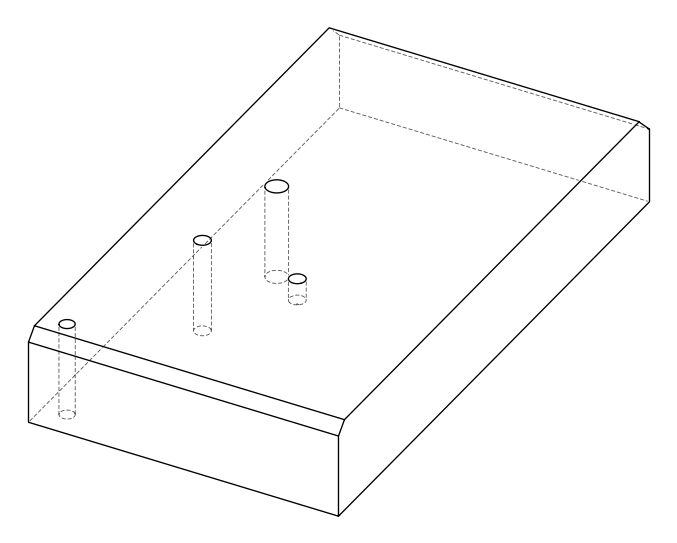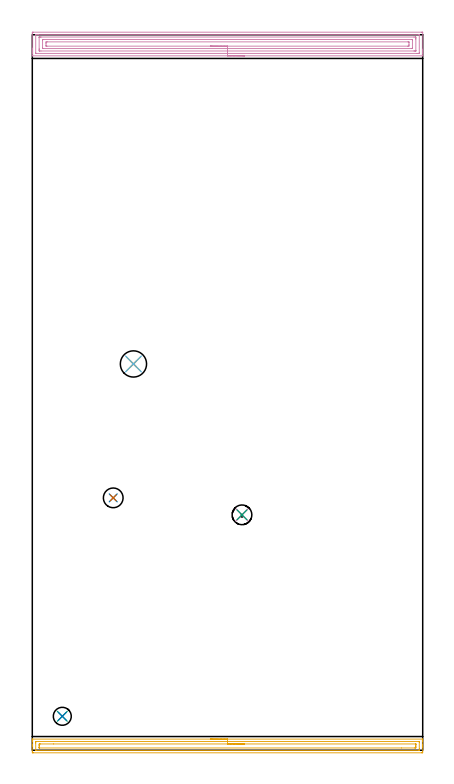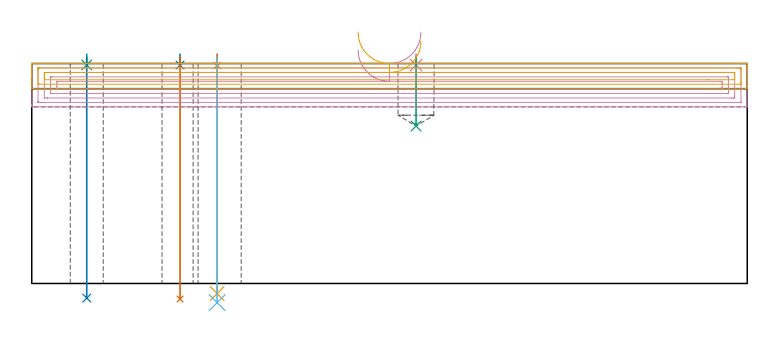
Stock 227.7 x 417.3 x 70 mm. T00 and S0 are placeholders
(PLAN: 11 operations, 6 tool changes, 16.5 min)
(1 SPOT_DRILL | STEP1HOLE | NXT0321_9005460120000 | 0.03 min | 3 mm3)
(2 SPOT_DRILL_1 | STEP1HOLE_1 | NXT0321_9005460120000 | 0.03 min | 1 mm3)
(3 SPOT_DRILL_2 | STEP1HOLE_2 | NXT0321_9005460120000 | 0.03 min | 1 mm3)
(4 SPOT_DRILL_3 | STEP1POCKET | NXT0321_9005460120000 | 0.03 min | 1 mm3)
(5 DRILL_THROUGH_HOLE_INTO_CENTER | STEP1HOLE | NXT0301_065 | 0.3 min | 4828 mm3)
(6 DRILL_TO_ENLARGE_THROUGH_HOLE | STEP1HOLE | UGT0301_283 | 0.31 min | 8011 mm3)
(7 DRILL_THROUGH_HOLE_INTO_CENTER_1 | STEP1HOLE_1 | UGT0301_510 | 0.31 min | 7242 mm3)
(8 DRILL_THROUGH_HOLE_INTO_CENTER_2 | STEP1HOLE_2 | UGT0301_500 | 0.31 min | 6032 mm3)
(9 DRILL_BLIND_HOLE_INTO_CENTER | STEP1POCKET | UGT0301_510 | 0.09 min | 1819 mm3)
(10 AREA_MILL | FG_CHAMFER_SURFACE | UGT0205_001 | 9.4 min | 21680 mm3)
(11 AREA_MILL_1 | FG_CHAMFER_SURFACE_1 | UGT0205_001 | 5.69 min | 7289 mm3)
(TOOL NXT0321_9005460120000 | NC Spot Drill, 142deg, 12mm, Carbide, Uncoated | D12 PA142 FL30 Z2)
(TOOL NXT0301_065 | Carbide Drill 9.4mm [860.1-0940-075A1-MM 2214] | D9.4 PA140 FL98 Z2)
(TOOL UGT0301_283 | Twist Drill 15.3 mm | D15.3 PA118 FL120 Z2)
(TOOL UGT0301_510 | Carbide Drill 11.5 mm | D11.5 PA118 FL94 Z2)
(TOOL UGT0301_500 | Carbide Drill 10.5 mm | D10.5 PA118 FL87 Z2)
(TOOL UGT0205_001 | Chamfer Mill 20 x 3 x 45 deg. | D20 FL50 Z2)
(OP 1 SPOT_DRILL)
G17 G21 G94 G90
T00 M6
G54
G17 G0 G90 X59. Y225.3 S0 M3
G43 Z80. H0
G94 G81 G98 Z69.341 F250. R73.
G80
M5
M2
(OP 2 SPOT_DRILL_1)
G17 G21 G94 G90
T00 M6
G54
G17 G0 G90 X47.2 Y147.2 S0 M3
G43 Z80. H0
G94 G81 G98 Z69.505 F250. R73.
G80
M5
M2
(OP 3 SPOT_DRILL_2)
G17 G21 G94 G90
T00 M6
G54
G17 G0 G90 X17.5 Y19.8 S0 M3
G43 Z80. H0
G94 G81 G98 Z69.548 F250. R73.
G80
M5
M2
(OP 4 SPOT_DRILL_3)
G17 G21 G94 G90
T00 M6
G54
G17 G0 G90 X122.3 Y137.3 S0 M3
G43 Z80. H0
G94 G81 G98 Z69.505 F250. R73.
G80
M5
M2
(OP 5 DRILL_THROUGH_HOLE_INTO_CENTER)
G17 G21 G94 G90
T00 M6
G54
G17 G0 G90 X59. Y225.3 S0 M3
G43 Z80. H1
G94 G73 G98 Z-3.211 F250. Q9.151 R72.
G80
M5
M2
(OP 6 DRILL_TO_ENLARGE_THROUGH_HOLE)
G17 G21 G94 G90
T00 M6
G54
G17 G0 G90 X59. Y225.3 S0 M3
G43 Z80. H0
G94 G73 G98 Z-6.097 F250. Q15.219 R72.
G80
M5
M2
(OP 7 DRILL_THROUGH_HOLE_INTO_CENTER_1)
G17 G21 G94 G90
T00 M6
G54
G17 G0 G90 X47.2 Y147.2 S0 M3
G43 Z80. H0
G94 G73 G98 Z-4.955 F250. Q10.708 R72.
G80
M5
M2
(OP 8 DRILL_THROUGH_HOLE_INTO_CENTER_2)
G17 G21 G94 G90
T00 M6
G54
G17 G0 G90 X17.5 Y19.8 S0 M3
G43 Z80. H0
G94 G73 G98 Z-4.655 F250. Q9.332 R72.
G80
M5
M2
(OP 9 DRILL_BLIND_HOLE_INTO_CENTER)
G17 G21 G94 G90
T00 M6
G54
G17 G0 G90 X122.3 Y137.3 S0 M3
G43 Z80. H0
G94 G81 G98 Z50.1 F250. R72.
G80
M5
M2
(OP 10 AREA_MILL)
G17 G21 G94 G90
T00 M6
G54
G17 G0 G90 X123.85 Y405. S1061 M3
G43 Z80. H0
G94 G1 X123.812 Z79.128 F250.
X123.698 Z78.263
X123.509 Z77.412
X123.247 Z76.58
X122.913 Z75.774
X122.51 Z75.
X122.042 Z74.264
X121.511 Z73.572
X120.921 Z72.929
X120.278 Z72.34
X119.586 Z71.808
X118.85 Z71.34
X118.076 Z70.937
X117.27 Z70.603
X116.438 Z70.341
X115.587 Z70.152
X114.722 Z70.038
X113.85 Z70.
X0.15
X0.01 Y405.002 Z69.988
X0.003 Y405.114 Z69.878
X0. Y405.232 Z69.767
Y406.22 Z68.78
Y406.506 Z68.493
Y407.094 Z67.902
Y407.387 Z67.609
Y407.967 Z67.029
Y408.261 Z66.736
Y408.841 Z66.153
Y409.425 Z65.57
Y418.164 Z56.833
X0.004 Y418.454 Z56.543
X0.01 Y418.793 Z56.204
X0.246 Y418.797 Z56.202
X0.596 Y418.8 Z56.2
X227.104
X227.649 Y418.794 Z56.203
X227.69 Y418.792 Z56.206
X227.7 Y418.744 Z56.253
Y408.841 Z66.153
Y408.261 Z66.736
Y407.967 Z67.029
Y407.387 Z67.609
Y407.094 Z67.902
Y406.506 Z68.494
Y406.22 Z68.78
Y405.346 Z69.653
Y405.232 Z69.767
X227.697 Y405.114 Z69.878
X227.69 Y405.002 Z69.988
X227.55 Y405. Z70.
X113.85
Y406.414 Z68.586
X2.379 Y406.415 Z68.585
X2.179 Y406.416 Z68.584
X2.042 Y406.42 Z68.58
X2.015 Y406.421 Z68.579
X2.009 Y406.437 Z68.563
X2.005 Y406.461 Z68.539
X2.001 Y406.591 Z68.409
X2. Y417.078 Z57.922
X2.002 Y417.202 Z57.798
X2.005 Y417.301 Z57.699
X2.01 Y417.366 Z57.634
X2.018 Y417.379 Z57.621
X2.034 Y417.38 Z57.62
X2.379 Y417.385 Z57.615
X2.578 Y417.386 Z57.614
X3.271
X225.321 Y417.385 Z57.615
X225.521 Y417.384 Z57.616
X225.658 Y417.38 Z57.62
X225.685 Y417.379 Z57.621
X225.691 Y417.363 Z57.637
X225.695 Y417.339 Z57.661
X225.699 Y417.21 Z57.79
X225.7 Y406.722 Z68.278
X225.698 Y406.598 Z68.402
X225.695 Y406.499 Z68.501
X225.69 Y406.434 Z68.566
X225.682 Y406.421 Z68.579
X225.666 Y406.42 Z68.58
X225.321 Y406.416 Z68.584
X225.122 Y406.415 Z68.585
X224.429 Y406.414 Z68.586
X113.85
Y407.828 Z67.172
X5.055 Y407.829 Z67.171
X4.303 Y407.83 Z67.17
X4.163 Y407.832 Z67.168
X4.03 Y407.835 Z67.165
X4.01 Y407.967 Z67.033
X4.004 Y408.123 Z66.877
X4. Y408.841 Z66.159
Y409.001 Z65.999
X4.001 Y415.833 Z59.167
X4.003 Y415.912 Z59.088
X4.007 Y415.951 Z59.049
X4.011 Y415.965 Z59.035
X4.026 Y415.967 Z59.033
X4.163 Y415.969 Z59.031
X4.913 Y415.972 Z59.028
X5.055
X222.645 Y415.971 Z59.029
X223.397 Y415.97 Z59.03
X223.537 Y415.968 Z59.032
X223.67 Y415.965 Z59.035
X223.69 Y415.833 Z59.167
X223.696 Y415.677 Z59.323
X223.7 Y414.959 Z60.041
Y414.799 Z60.201
X223.699 Y407.967 Z67.033
X223.697 Y407.888 Z67.112
X223.693 Y407.849 Z67.151
X223.69 Y407.835 Z67.165
X223.674 Y407.833 Z67.167
X223.537 Y407.831 Z67.169
X222.787 Y407.829 Z67.171
X222.645 Y407.828 Z67.172
X113.85
Y409.243 Z65.757
X6.429
X6.122 Y409.244 Z65.756
X6.072 Y409.245 Z65.755
X6.025 Y409.249 Z65.751
X6.01 Y409.314 Z65.686
X6. Y409.662 Z65.338
Y409.715 Z65.285
Y414.085 Z60.915
X6.007 Y414.495 Z60.505
X6.01 Y414.541 Z60.459
X6.068 Y414.55 Z60.45
X6.195 Y414.555 Z60.445
X6.356 Y414.557 Z60.443
X221.271
X221.578 Y414.556 Z60.444
X221.629 Y414.555 Z60.445
X221.675 Y414.551 Z60.449
X221.69 Y414.486 Z60.514
X221.7 Y414.138 Z60.862
Y414.085 Z60.915
Y409.715 Z65.285
X221.693 Y409.305 Z65.695
X221.69 Y409.259 Z65.741
X221.632 Y409.25 Z65.75
X221.505 Y409.245 Z65.755
X221.344 Y409.243 Z65.757
X113.85
Y410.657 Z64.343
X8.552
X8.196 Y410.661 Z64.339
X8.026 Y410.664 Z64.336
X8.01 Y410.757 Z64.243
X8.002 Y411.197 Z63.803
X8.001 Y412.337 Z62.663
X8.006 Y412.94 Z62.06
X8.015 Y413.136 Z61.864
X8.691 Y413.143 Z61.857
X219.148
X219.504 Y413.139 Z61.861
X219.674 Y413.136 Z61.864
X219.69 Y413.043 Z61.957
X219.698 Y412.603 Z62.397
X219.699 Y411.463 Z63.537
X219.694 Y410.86 Z64.14
X219.685 Y410.664 Z64.336
X219.009 Y410.657 Z64.343
X113.85
X112.979 Z64.381
X112.114 Z64.495
X111.262 Z64.684
X110.43 Z64.946
X109.624 Z65.28
X108.85 Z65.683
X108.114 Z66.152
X107.422 Z66.683
X106.779 Z67.272
X106.19 Z67.915
X105.659 Z68.607
X105.19 Z69.343
X104.787 Z70.117
X104.453 Z70.923
X104.191 Z71.755
X104.002 Z72.607
X103.888 Z73.472
X103.85 Z74.343
G0 Z80.
M5
M2
(OP 11 AREA_MILL_1)
G17 G21 G94 G90
T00 M6
G54
G17 G0 G90 X103.85 Y6.5 S1061 M3
G43 Z80. H0
G94 G1 X103.888 Z79.128 F250.
X104.002 Z78.263
X104.191 Z77.412
X104.453 Z76.58
X104.787 Z75.774
X105.19 Z75.
X105.658 Z74.264
X106.19 Z73.572
X106.779 Z72.929
X107.422 Z72.339
X108.114 Z71.808
X108.85 Z71.34
X109.624 Z70.937
X110.43 Z70.603
X111.262 Z70.341
X112.114 Z70.152
X112.978 Z70.038
X113.85 Z70.
X227.553
X227.69 Y6.505 Z69.995
X227.692 Y6.491 Z69.982
X227.7 Y6.184 Z69.684
Y5.742 Z69.241
Y5.148 Z68.643
Y3.086 Z66.583
Y2.503 Z65.997
Y1.91 Z65.406
Y-0.738 Z62.759
X227.697 Y-1.031 Z62.466
X227.691 Y-1.491 Z62.006
X227.573 Y-1.495 Z62.003
X227.104 Y-1.5 Z62.
X0.596 Y-1.499 Z62.001
X0.127 Y-1.495 Z62.003
X0.009 Y-1.491 Z62.006
X0. Y-1.031 Z62.466
Y2.5 Z65.995
Y3.086 Z66.583
Y3.383 Z66.88
Y5.148 Z68.643
Y5.742 Z69.241
Y6.031 Z69.53
Y6.185 Z69.684
X0.008 Y6.491 Z69.982
X0.01 Y6.505 Z69.995
X0.147 Y6.5 Z70.
X113.85
Y5.086 Z68.586
X225.321 Y5.085 Z68.585
X225.385 Y5.084 Z68.584
X225.69 Y5.076 Z68.576
X225.693 Y4.981 Z68.481
X225.698 Y4.774 Z68.274
X225.7 Y0.735 Z64.235
Y0.36 Z63.86
X225.695 Y-0.016 Z63.484
X225.691 Y-0.066 Z63.434
X225.687 Y-0.08 Z63.42
X225.682 Y-0.081 Z63.419
X225.631 Y-0.084 Z63.416
X225.528 Y-0.085 Z63.415
X225.321 Y-0.086 Z63.414
X2.379 Y-0.085 Z63.415
X2.315 Y-0.084 Z63.416
X2.01 Y-0.076 Z63.424
X2.006 Y0.019 Z63.519
X2.001 Y0.226 Z63.726
X2. Y4.265 Z67.765
X2.001 Y4.64 Z68.14
X2.005 Y5.016 Z68.516
X2.009 Y5.066 Z68.566
X2.013 Y5.08 Z68.58
X2.018 Y5.081 Z68.581
X2.069 Y5.084 Z68.584
X2.172 Y5.085 Z68.585
X2.379 Y5.086 Z68.586
X113.85
Y3.671 Z67.171
X223.537
X223.634 Y3.67 Z67.17
X223.669 Y3.667 Z67.167
X223.682 Y3.665 Z67.165
X223.69 Y3.65 Z67.15
X223.695 Y3.544 Z67.044
X223.698 Y3.383 Z66.883
X223.7 Y3.222 Z66.722
Y2.5 Z66.
Y2.339 Z65.839
X223.695 Y1.617 Z65.117
X223.691 Y1.465 Z64.965
X223.674 Y1.335 Z64.835
X223.537 Y1.334 Z64.834
X222.936 Y1.329 Z64.829
X215.246 Y1.328 Z64.828
X4.163 Y1.329 Z64.829
X4.066 Y1.33 Z64.83
X4.031 Y1.333 Z64.833
X4.018 Y1.334 Z64.834
X4.01 Y1.35 Z64.85
X4.005 Y1.456 Z64.956
X4.002 Y1.617 Z65.117
X4. Y1.778 Z65.278
Y2.5 Z66.
Y2.661 Z66.161
X4.005 Y3.383 Z66.883
X4.009 Y3.535 Z67.035
X4.026 Y3.665 Z67.165
X4.163 Y3.666 Z67.166
X4.764 Y3.671 Z67.171
X12.417
X113.85
X114.722 Z67.21
X115.586 Z67.323
X116.438 Z67.512
X117.27 Z67.775
X118.076 Z68.108
X118.85 Z68.511
X119.586 Z68.98
X120.278 Z69.511
X120.921 Z70.1
X121.51 Z70.744
X122.042 Z71.436
X122.51 Z72.171
X122.913 Z72.945
X123.247 Z73.751
X123.509 Z74.583
X123.698 Z75.435
X123.812 Z76.3
X123.85 Z77.171
G0 Z80.
M5
M2
